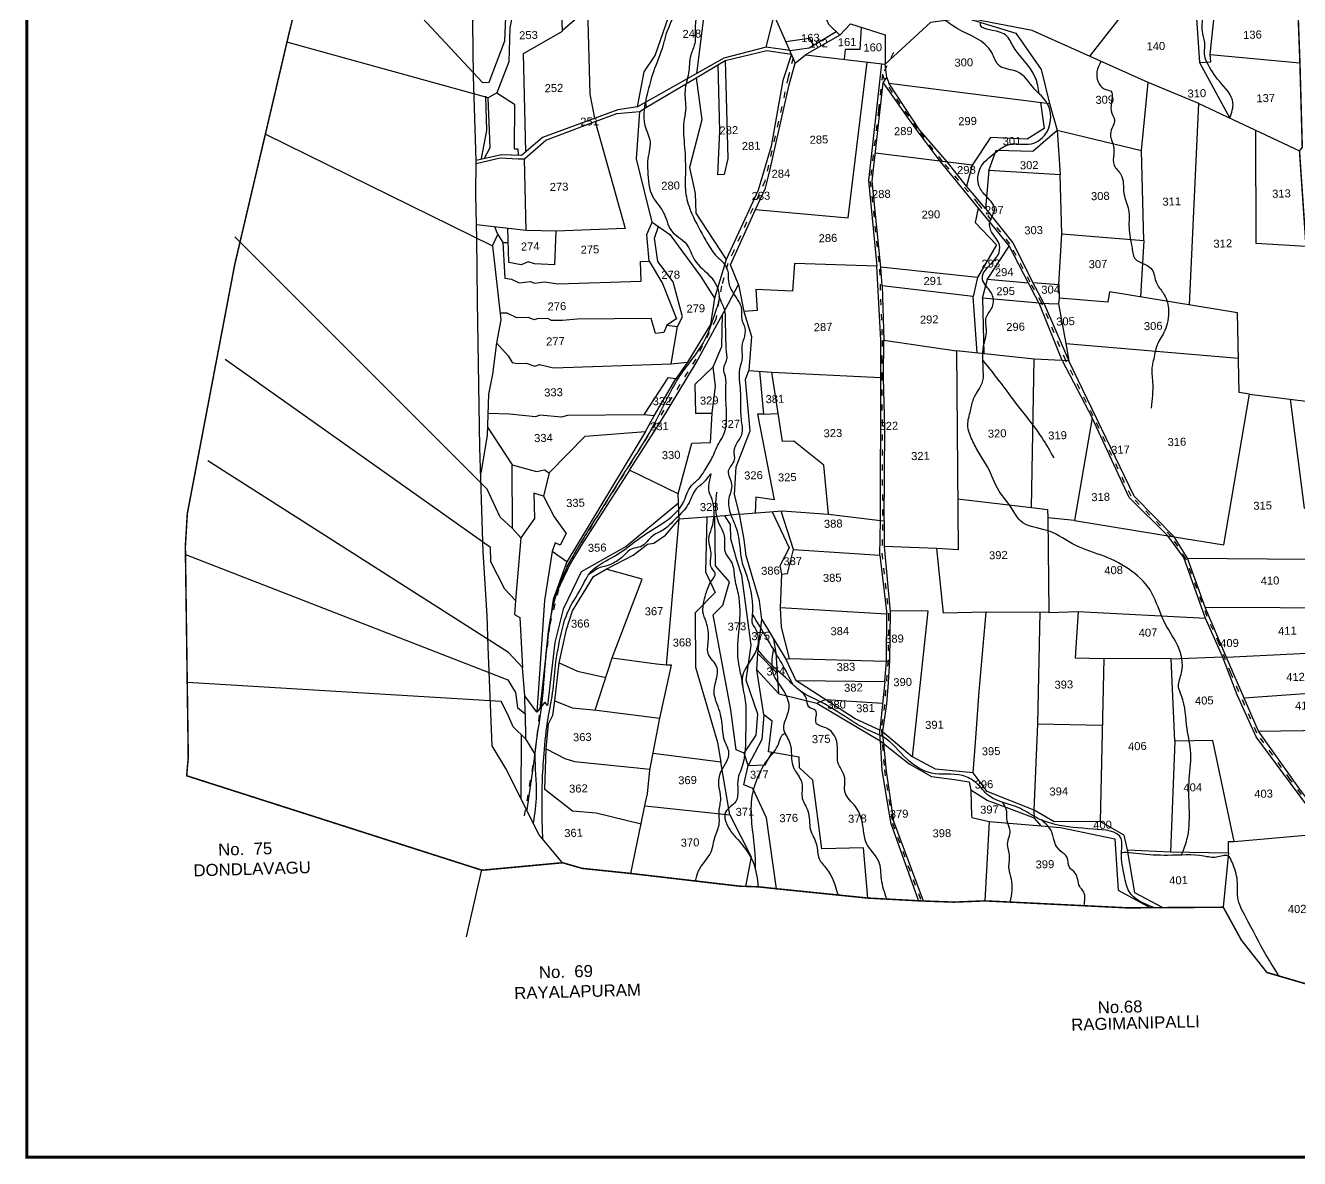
# Model space of a CAD drawing. Header units: millimetres. Extents: x 199160 to 202987, y 1604256 to 1610085.
# Drawn here: x 199160 to 201704, y 1604256 to 1606519 of the extents above; entities that cross this region are included whole.
import ezdxf

# ---------------------------------------------------------------- set-up
doc = ezdxf.new("R2010")
doc.units = ezdxf.units.MM
doc.linetypes.add('ACAD_ISO03W100', pattern=[30, 12, -18])
for name, color, linetype in [('PLOTS', 7, 'Continuous'), ('PLOTS NO', 7, 'Continuous'), ('ROADS', 1, 'Continuous'), ('STREAMS', 4, 'Continuous'), ('VILLAGE BOUNDRY', 5, 'Continuous')]:
    doc.layers.add(name, color=color, linetype=linetype)
doc.styles.get("Standard").update_dxf_attribs({"font": 'arial.ttf'})

msp = doc.modelspace()

# ---------------------------------------------------------------- linework, layer by layer
at = {"color": 5, "const_width": 5.6}
msp.add_lwpolyline([(199162.9, 1609712.6), (202984.1, 1609712.6), (202984.1, 1604258.3), (199162.9, 1604258.3)], close=True, dxfattribs=at)
at = {"layer": 'PLOTS', "color": 0}
for points in [[(200232.7, 1604846.4), (200186.1, 1604902.2), (200119.2, 1605034.9), (200091.8, 1605079.7), (200084.4, 1605277.5), (200082, 1605340.1), (200074.1, 1605467.4), (200067.7, 1605675.9), (200063.1, 1605968.2), (200061.7, 1606093.2), (200059.5, 1606179.7), (200059.8, 1606249.1), (200054.8, 1606417.7), (200051.2, 1606680.4), (200054.9, 1606865.3), (200077.4, 1606868.4), (200070.3, 1606952), (200056.2, 1607023.4), (200050.7, 1607030.2), (200052.5, 1607074.2), (199996, 1607123.5), (199960.2, 1607172.2), (199915.4, 1607209.4), (199863.5, 1607239.3)], [(199748.8, 1606752.9), (200072.5, 1606405.2), (200086.2, 1606405.9), (200117.7, 1606488.2), (200119.9, 1606550.8)], [(200382.2, 1606356.1), (200395.5, 1606426.2), (200417.9, 1606458.7), (200477.1, 1606630.2), (200466.1, 1606752.9)], [(200526.1, 1606705.5), (200505.2, 1606654.4), (200511.4, 1606626.9), (200521, 1606622.3), (200514.3, 1606534.5), (200499.8, 1606422.3)], [(201356.5, 1606720.8), (201420.8, 1606671.1), (201445.7, 1606593), (201470.9, 1606554.6), (201497.5, 1606552.2), (201504.6, 1606444.8), (201527, 1606446.3), (201526, 1606461), (201535.5, 1606549.5), (201701.9, 1606530.6)], [(200640.5, 1606675.3), (200653.7, 1606651.6), (200655.5, 1606539.1), (200697.3, 1606443.9), (200717.7, 1606460.5), (200876.6, 1606441.4), (200968.2, 1606525.2), (201035, 1606534.8), (201137.8, 1606503.3), (201188.3, 1606431.2), (201204.8, 1606362.7), (201220.2, 1606310), (201388.8, 1606269.4), (201401.8, 1606405), (201170.7, 1606508.5), (201035, 1606534.8)], [(200159.5, 1606266.7), (200154.5, 1606462.7), (200232.6, 1606507.8), (200228.8, 1606613.1)], [(200671.8, 1606624.3), (200738.4, 1606579.5), (200763.8, 1606521.3), (200786.5, 1606499.8), (200807.8, 1606522.4), (200876.6, 1606500), (200876.6, 1606441.4)], [(201286.4, 1606458.3), (201366.3, 1606560.1)], [(200134.3, 1606547.6), (200127.2, 1606514), (200125.4, 1606446.4), (200101.6, 1606384.3), (200083.8, 1606374), (199682.3, 1606485.5)], [(200232.6, 1606509.4), (200282.4, 1606552.1), (200287.2, 1606381.4), (200296.5, 1606333.5)], [(200639.5, 1606475.5), (200655.5, 1606539.1)], [(200686.2, 1606469.2), (200725.4, 1606474.5), (200779.1, 1606506.8)], [(200828.8, 1606515.5), (200826.3, 1606470.8), (200797.2, 1606470.9), (200794.9, 1606451.2)], [(200678.4, 1606487), (200725.2, 1606493.5), (200733.6, 1606479.5)], [(200786.5, 1606499.8), (200717.7, 1606460.5)], [(200689.5, 1606461.8), (200672.7, 1606408.7), (200649.3, 1606277.9), (200623.4, 1606190.1), (200605.3, 1606150.3), (200559.1, 1606051.4)], [(201526, 1606461), (201705.1, 1606444.4)], [(200368.7, 1604825), (200398.6, 1604966.4), (200402.3, 1604984), (200407.1, 1605031.4), (200427.2, 1605135), (200450, 1605241.2), (200440.2, 1605240.9), (200465.3, 1605532.4), (200463.7, 1605583.3), (200366.1, 1605630.5), (200430.2, 1605730.3), (200499.5, 1605844.9), (200540.6, 1605920.8), (200563.7, 1605963.6), (200584.1, 1606001.2), (200567.7, 1606040.7), (200617.8, 1606151.4), (200637.8, 1606194.2), (200647.1, 1606231.5), (200684.9, 1606400.6), (200697.3, 1606443.9)], [(200557.5, 1606448.6), (200563, 1606253.3), (200555.4, 1606221), (200543, 1606220.6), (200546.5, 1606307.7), (200543.5, 1606440.3)], [(200617.8, 1606151.4), (200803.3, 1606134.8), (200840.6, 1606445.7)], [(200869.3, 1606442.3), (200843.8, 1606208.9), (200860.3, 1606038.1)], [(200870.8, 1605998.9), (200868.5, 1606036.4), (200850.9, 1606207.7), (200873, 1606404.1), (200880.3, 1606415.2), (200876.6, 1606441.4)], [(201504.6, 1606444.8), (201565.1, 1606334)], [(200499.7, 1606414.4), (200510.5, 1606330.1), (200486.2, 1606235.1), (200497.7, 1606183.1), (200498.8, 1606143.9), (200559.1, 1606051.4), (200535.9, 1605974.4), (200528.3, 1605921.7), (200482.1, 1605846.2), (200458.7, 1605812.8), (200443.1, 1605814.9), (200397, 1605744.7), (200394.8, 1605741.4), (200242.7, 1605739.9), (200230.8, 1605736.4), (200187.4, 1605740.7), (200178.9, 1605737.2), (200126.7, 1605742.7), (200083.7, 1605744)], [(200873, 1606404.1), (200922.9, 1606332.9), (200942.3, 1606306.1), (200986.3, 1606248), (201048.1, 1606172), (201124.3, 1606078.3), (201162.7, 1606005.1), (201184, 1605964.4)], [(200880.3, 1606415.2), (200884, 1606403.8), (201204.8, 1606362.7)], [(201050.6, 1606240), (201039.1, 1606197.9), (201000.7, 1606246.2), (200945.2, 1606310.6), (200884, 1606403.8)], [(201484.6, 1605960.8), (201503.4, 1606363.1), (201401.8, 1606405)], [(200078.6, 1606377.8), (200080.6, 1606309.2), (200070.2, 1606252.9)], [(200101.6, 1606384.3), (200136.4, 1606361.7), (200136.3, 1606272.4), (200143.1, 1606272.5), (200143.9, 1606259.3)], [(200076.2, 1606252.7), (200087.9, 1606274.9), (200083.8, 1606374)], [(201187, 1606365), (201194.3, 1606312.9), (201160.2, 1606291.8), (201086.9, 1606294.8), (201050.6, 1606240), (200857.3, 1606264.1)], [(201503.4, 1606363.1), (201704.2, 1606268.5)], [(200113.6, 1606085.2), (200117.7, 1606013.9), (200130.8, 1606012.2), (200146.3, 1606004.8), (200168.5, 1606007.7), (200176.8, 1606004.2), (200196.5, 1606007.1), (200223.7, 1606003.1), (200389.7, 1606007.9), (200388.6, 1606047.3), (200405.6, 1606047.8), (200401.2, 1606101.4), (200411.7, 1606126.2), (200380, 1606252.7), (200386.8, 1606347)], [(200298, 1606326.8), (200357.6, 1606113.6), (200219.5, 1606107.9), (200159.9, 1606109.5), (200156.9, 1606252.8)], [(199639.2, 1606301.7), (200092.5, 1606078.6), (200109.2, 1605931), (200100.9, 1605885.1), (200092.7, 1605822.4), (200084.9, 1605782.6), (200082.3, 1605699.6), (200069.3, 1605624.7)], [(201084.1, 1606228.9), (201098.4, 1606269.6), (201171.5, 1606267.8), (201220.2, 1606310)], [(201220.2, 1606310), (201226.4, 1606220.5)], [(201616.7, 1606309.7), (201616.9, 1606084.2), (201717.3, 1606077.7)], [(201229.7, 1606102.5), (201393.7, 1606089.6), (201388.8, 1606269.4)], [(201223.9, 1606001.7), (201229.7, 1606102.5), (201226.4, 1606220.5), (201084.1, 1606228.9), (201077.2, 1606153.3), (201039.1, 1606197.9)], [(201062.6, 1606154.1), (201056.8, 1606125.5), (201099.1, 1606080.5), (201061.4, 1606015.3), (201052.3, 1605977.6)], [(201077.2, 1606153.3), (201131.5, 1606084.7), (201171.8, 1606005.3)], [(200159.9, 1606109.5), (200061, 1606120.3)], [(200411.7, 1606126.2), (200446.6, 1606101), (200508.1, 1606018), (200535.9, 1605974.4)], [(200132.7, 1605514.3), (200108.3, 1605536.8), (200081.9, 1605592.6), (199577.9, 1606096.7)], [(200092.5, 1606078.6), (200103.2, 1606101.3), (200097.3, 1606116.4)], [(200103.2, 1606101.3), (200113.6, 1606085.2), (200124, 1606085.5)], [(200219.5, 1606107.9), (200216.7, 1606041), (200176.9, 1606042.4), (200163.7, 1606046.5), (200149.7, 1606040.7), (200125.2, 1606045.7), (200123.2, 1606113.5)], [(200405.6, 1606047.8), (200431.9, 1606003.3), (200459.9, 1605933), (200441.2, 1605920), (200462.1, 1605917.4), (200472, 1605936.8), (200453.4, 1606006.7), (200422.6, 1606047.2), (200416.3, 1606094), (200424, 1606117.2)], [(201071.1, 1605973.9), (201081.4, 1606012.2), (201124.3, 1606078.3)], [(201393.7, 1606089.6), (201386.5, 1605977)], [(200867.6, 1605530.1), (200868, 1605815.9), (200868.2, 1605890.1), (200860.3, 1606038.1), (200695.9, 1606043.2), (200692, 1605988.3), (200618.6, 1605991.2), (200621, 1605949.2), (200594.7, 1605947.7), (200609.9, 1605897.4), (200604.8, 1605829.6), (200650.8, 1605826.2), (200868, 1605815.9)], [(201061.4, 1606015.3), (200868.5, 1606036.4)], [(200584.1, 1606001.2), (200594.7, 1605947.7)], [(201060.5, 1605864.6), (201052.3, 1605977.6), (200870.8, 1605998.9), (200873.9, 1605890)], [(201081.4, 1606012.2), (201162.7, 1606005.1)], [(201193.6, 1605964), (201171.8, 1606005.3), (201223.9, 1606001.7), (201224.1, 1605974)], [(201184.1, 1605964.4), (201071.1, 1605973.9), (201073.7, 1605863.2)], [(201453.8, 1605497.6), (201553.3, 1605481.3), (201604.1, 1605782.4), (201584, 1605785.8), (201580.7, 1605944.9), (201324.9, 1605987.1), (201321.4, 1605966), (201224.1, 1605974), (201223.2, 1605962.8), (201237.8, 1605883.8), (201243.3, 1605849.2)], [(200441.2, 1605920), (200435.1, 1605905.4), (200418, 1605903.8), (200409.5, 1605933.4), (200261.6, 1605932.3), (200232.2, 1605929.5), (200210.7, 1605929.3), (200203.5, 1605933.2), (200181.7, 1605932.6), (200175.8, 1605930.6), (200164.3, 1605935.6), (200141.5, 1605934.9), (200122, 1605944.3), (200107.7, 1605943.9)], [(200463.7, 1605583.3), (200490.5, 1605684.5), (200528.3, 1605685.6), (200531.7, 1605744.3), (200538, 1605798.5), (200533.4, 1605836.7), (200550.9, 1605877.7), (200552.2, 1605942.2)], [(201230.3, 1605849.8), (201184.1, 1605964.4), (201223.2, 1605962.8)], [(201193.6, 1605964), (201243.3, 1605849.2)], [(200100.9, 1605885.1), (200124.1, 1605858.8), (200132, 1605845.4), (200142, 1605843.6), (200160, 1605844.1), (200177.5, 1605838.3), (200186.7, 1605841.9), (200214.5, 1605834.9), (200449.6, 1605843.1), (200462.1, 1605917.4)], [(200875, 1605529.3), (200876.1, 1605714.9), (200873.3, 1605814.5), (200873.9, 1605890), (201019, 1605869), (201022.4, 1605471.2), (200980.2, 1605473.8)], [(201021.5, 1605573.1), (201169.4, 1605555.9), (201174.3, 1605852.5), (201019, 1605869)], [(201237.8, 1605883.8), (201582.6, 1605854.4)], [(200149.4, 1605495.3), (200138.6, 1605370.4), (200117.1, 1605392.6), (200089.3, 1605447.3), (200088.5, 1605476.4), (199559, 1605851.3)], [(200449.6, 1605843.1), (200482.1, 1605846.2)], [(201904, 1604763.7), (201834.1, 1604839.4), (201766.7, 1604910.9), (201702.8, 1604996.3), (201622.3, 1605109.3), (201558.5, 1605256.3), (201516.4, 1605354.6), (201480.4, 1605454.6), (201453.8, 1605497.6), (201374, 1605578.7), (201243.3, 1605849.2), (201174.3, 1605852.5)], [(201230.3, 1605849.8), (201290.3, 1605735.2), (201254.9, 1605530.2), (201201.8, 1605535.5)], [(200533.4, 1605836.7), (200496.8, 1605801.5), (200498.4, 1605744.1), (200531.7, 1605744.3)], [(200586.1, 1605543), (200576.3, 1605581.9), (200579, 1605637.5), (200607.6, 1605709.2), (200597.8, 1605812), (200604.8, 1605829.6)], [(200626.2, 1605828), (200634.2, 1605742.5), (200663.2, 1605743.7)], [(200763.7, 1605542.9), (200754.5, 1605640.6), (200694.6, 1605688.8), (200671.6, 1605688.1), (200650.8, 1605826.2)], [(200415.8, 1605739.3), (200458.7, 1605812.8)], [(201604.1, 1605782.4), (201738.7, 1605765.8)], [(201685.4, 1605772.4), (201713.6, 1605554.5), (201778.8, 1605556)], [(200082.8, 1605716.5), (200132.1, 1605641.3), (200180.8, 1605627.7), (200196.6, 1605631.4), (200205.7, 1605625.5), (200277.6, 1605698.8), (200398.6, 1605708.1), (200415.8, 1605739.3), (200394.8, 1605741.4)], [(200634.2, 1605742.5), (200621.9, 1605742.1), (200655.2, 1605571), (200618.5, 1605576.8), (200617, 1605545.2)], [(201761.7, 1604905.6), (201715, 1604966.8), (201617.4, 1605098.2), (201580.1, 1605181.7), (201550.8, 1605258.5), (201516.2, 1605336.4), (201473.4, 1605455.9), (201441.1, 1605499.6), (201364.4, 1605576), (201290.3, 1605735.2)], [(200398.6, 1605708.1), (200241.1, 1605447.4), (200212.2, 1605467.8), (200196.5, 1605369.9), (200186, 1605214.6), (200181.4, 1605147.2), (200157.2, 1605179.6), (200152.9, 1605236.6), (200124.6, 1605266.2), (199524.3, 1605649.2)], [(200194.4, 1605578.8), (200175.4, 1605584.6), (200176.9, 1605533.7), (200149.4, 1605495.3), (200132.7, 1605514.3), (200132.1, 1605641.3)], [(200205.7, 1605625.5), (200194.4, 1605578.8), (200215.7, 1605537.6), (200240, 1605504.1), (200228.1, 1605480.6), (200218.1, 1605485.6), (200212.2, 1605467.8)], [(200366.1, 1605630.5), (200269.7, 1605480.2), (200248.7, 1605445.1), (200214.2, 1605372.3)], [(200464.3, 1605564.5), (200359.5, 1605478.3), (200269.8, 1605427.2), (200233.8, 1605353.1), (200217.4, 1605286), (200202.9, 1605160.8), (200197.1, 1605167), (200181.4, 1605147.2)], [(200520.6, 1605536.7), (200518.2, 1605427.7), (200537.7, 1605386.5), (200497.2, 1605345.5), (200498.4, 1605236.9), (200525.6, 1605143.7), (200542.3, 1605086.8), (200548.4, 1605047.3), (200413.6, 1605064.9)], [(200659.9, 1604794.4), (200640, 1604936.4), (200612.5, 1604994.4), (200594.5, 1605001.7), (200603, 1605040.8), (200595.6, 1605065.4), (200619.1, 1605100.9), (200622.5, 1605143.4), (200599.1, 1605210.9), (200609, 1605280.8), (200590.7, 1605419.9), (200580.5, 1605450.7), (200568.8, 1605493.5), (200568, 1605522.2), (200556.9, 1605539.6), (200465.3, 1605532.4)], [(200595.6, 1605065.4), (200579.4, 1605072.1), (200568.8, 1605152.1), (200533.5, 1605341.3), (200552.7, 1605361.2), (200566.3, 1605407.6), (200538.2, 1605439.8), (200536.6, 1605538)], [(200634.7, 1605141.6), (200620.4, 1605231.6), (200622.5, 1605264.4), (200630.9, 1605332.3), (200626.2, 1605369.8), (200599.5, 1605459.7), (200595, 1605492.3), (200586.1, 1605543), (200556.9, 1605539.6)], [(200586.1, 1605543), (200671.1, 1605549), (200763.7, 1605542.9), (200867.6, 1605530.1), (200875, 1605529.3), (200874.8, 1605477.8), (200886.6, 1605347.9), (200885.7, 1605251.1), (200882.7, 1605206.6), (200879.8, 1605163.9), (200871.8, 1605108.5), (200931.2, 1605057.7), (200963, 1605348.6), (200886.6, 1605349.3)], [(200651.2, 1605547.6), (200685.2, 1605475.4), (200666.2, 1605439.3), (200669.7, 1605422.7), (200667.5, 1605355.3), (200669.2, 1605317.1), (200685, 1605254.3), (200877.7, 1605249.1), (200885.6, 1605249.3)], [(200694.1, 1605471.8), (200669.1, 1605548.9)], [(201169.4, 1605555.9), (201201.3, 1605552), (201201.8, 1605535.5), (201203.8, 1605346), (201078.4, 1605347.1)], [(200331.7, 1605255.6), (200391.5, 1605412.6), (200319.4, 1605432.6), (200373.9, 1605460.8), (200402.2, 1605482.5), (200414.7, 1605484.9), (200438.5, 1605500.8), (200465.3, 1605532.4)], [(200866.3, 1605460.8), (200867.6, 1605530.1)], [(201254.9, 1605530.2), (201453.8, 1605497.6)], [(199479.7, 1605462), (200123.5, 1605211.6), (200131.3, 1605198.6), (200138.5, 1605186.6), (200142.7, 1605156.4), (200158, 1605144), (200157.2, 1605179.6)], [(200669.7, 1605422.7), (200681.5, 1605424.3), (200694.1, 1605471.8), (200866.3, 1605460.8), (200880.3, 1605342.6)], [(201052.6, 1605025.7), (201057, 1605086.3), (201064.4, 1605188.2), (201078.4, 1605347.1), (200993.1, 1605344.7), (200980.2, 1605473.8), (200874.8, 1605477.8)], [(200241.1, 1605447.4), (200214.2, 1605372.3), (200204.2, 1605302.4), (200187.1, 1605154.4)], [(201480.4, 1605454.6), (201800, 1605452.4)], [(200225.6, 1605245.7), (200240.6, 1605312.1), (200252.4, 1605349.4), (200294.1, 1605418.2), (200319.4, 1605432.6)], [(200138.6, 1605370.4), (200136.7, 1605342), (200147.2, 1605336.2), (200152.9, 1605236.6)], [(201515.6, 1605357), (201815.5, 1605355.3)], [(200630.9, 1605332.3), (200678.5, 1605252.9), (200685, 1605254.3)], [(200879.4, 1605249.2), (200880.3, 1605342.6), (200667.5, 1605355.3)], [(201203.8, 1605346), (201262.6, 1605348.3), (201256, 1605255.7), (201313.4, 1605254.6), (201306.1, 1604928.7), (201214.6, 1604928.3), (201174.3, 1604951.6)], [(201174.3, 1604951.6), (201181.4, 1605124.1), (201186.2, 1605346.1)], [(201262.6, 1605348.3), (201516.9, 1605334.7)], [(200620.4, 1605231.6), (200664.8, 1605183.8), (200659, 1605265.6), (200654.7, 1605292.6)], [(200297.6, 1605151.4), (200331.7, 1605255.6), (200420, 1605243.5), (200440.3, 1605241.8)], [(200622.5, 1605264.4), (200661.9, 1605224.7)], [(201448.3, 1605253.9), (201551.2, 1605257.4)], [(201826.2, 1605269.8), (201558.5, 1605256.3)], [(200217.3, 1605169.8), (200225.6, 1605245.7), (200262.7, 1605229.2), (200318.8, 1605216.2)], [(200678.5, 1605252.9), (200698.7, 1605210.7), (200876.2, 1605208.7), (200879.4, 1605249.2)], [(201455.4, 1605089.3), (201448.3, 1605253.9), (201313.4, 1605254.6)], [(200158, 1605144), (200158.5, 1605093.6), (200133.8, 1605118.1), (200123.6, 1605142.8), (200110.2, 1605168.7), (199483.2, 1605206.7)], [(200876.2, 1605208.7), (200865.9, 1605111.4), (200817, 1605133.6), (200698.7, 1605210.7)], [(200664.8, 1605183.8), (200740.5, 1605165.2), (200757.8, 1605172.2)], [(201593.5, 1605175.7), (201835.4, 1605193.2)], [(200200, 1605073.6), (200204.5, 1605123.8), (200213.2, 1605141.1), (200217.3, 1605169.8), (200251.9, 1605155.7), (200300.6, 1605151.1), (200427.2, 1605135)], [(200740.5, 1605165.2), (200867.1, 1605089.9), (200865.9, 1605111.4)], [(200757.8, 1605172.2), (200871.6, 1605165.1)], [(200842.3, 1604775.8), (200833.9, 1604876.2), (200750.7, 1604873.9), (200732.4, 1605011.1), (200705.7, 1605035.7), (200705, 1605057.6), (200644.1, 1605067.7), (200651.5, 1605129), (200634.7, 1605141.6), (200630.5, 1605092.8), (200603, 1605040.8)], [(200953.2, 1604769.9), (200894.4, 1604929), (200879.3, 1605029.4), (200873.6, 1605090.3), (200871.8, 1605108.5)], [(201181.4, 1605124.1), (201310.4, 1605121.3)], [(201622.3, 1605109.3), (201844.7, 1605112.4)], [(200150.2, 1605101.8), (200149.6, 1604974.6)], [(200158.5, 1605093.6), (200177.6, 1605063.1), (200161, 1604951.9)], [(200867.1, 1605089.9), (200870.4, 1605031.1), (200887.4, 1604926.5), (200943.5, 1604770.4)], [(200867.1, 1605089.9), (200925, 1605044), (200969.4, 1605018.5), (201015, 1605012.6), (201044.9, 1605008.1), (201048.1, 1604991.1), (201049.5, 1604939.7), (201049.6, 1604936.9), (201084.7, 1604928.9), (201075.7, 1604770.2)], [(201360.7, 1604871.9), (201446.7, 1604868.3), (201562.4, 1604866.4), (201562.8, 1604888.7), (201573.5, 1604889), (201531.3, 1605090.6), (201455.4, 1605089.3), (201446.7, 1604868.3)], [(200389.5, 1604923.5), (200299.5, 1604945.2), (200252.2, 1604949.7), (200197.3, 1604992.7), (200200, 1605073.6), (200237, 1605054.7), (200256.8, 1605048.5), (200407.3, 1605033)], [(200603, 1605040.8), (200637, 1605041.8), (200650.5, 1605066.6)], [(201175.1, 1604935.6), (201174.3, 1604951.6), (201080.5, 1604988.5), (201052.6, 1605025.7), (200977.1, 1605033.4), (200931.2, 1605057.7)], [(200566.5, 1604942), (200548.4, 1605047.3)], [(201084.7, 1604928.9), (201188.5, 1604920.3), (201175.1, 1604935.6), (201112.9, 1604958.8), (201080.6, 1604970.9), (201048.1, 1604991.1)], [(200397.3, 1604960.2), (200566.5, 1604942), (200609.1, 1604858.4), (200598, 1604799.2)], [(201430.5, 1604756.8), (201375.5, 1604786.3), (201360.7, 1604871.9), (201353.8, 1604901.6), (201306.1, 1604928.7)], [(201188.5, 1604920.3), (201226.8, 1604916.5), (201335.4, 1604894.3), (201342.1, 1604791.7), (201406.8, 1604756.6)], [(201573.5, 1604889), (201761.7, 1604905.6), (201907.7, 1604747.9)], [(201562.4, 1604866.2), (201552.1, 1604757.5)]]:
    msp.add_lwpolyline(points, dxfattribs=at)
at = {"layer": 'ROADS', "color": 0}
for points in [[(200686.2, 1606469.2), (200639.5, 1606475.5), (200554.8, 1606453.3), (200382.2, 1606356.1), (200343.1, 1606350.6), (200192.4, 1606295.4), (200150.7, 1606259), (200111, 1606260.4), (200059.8, 1606249.1)], [(200400.6, 1606355.7), (200499.7, 1606414.4), (200557.5, 1606448.6), (200640.8, 1606469), (200689.5, 1606461.8)], [(200059.8, 1606243.1), (200108.1, 1606254.3), (200143.9, 1606252.4), (200156.9, 1606252.8), (200199.1, 1606289.6), (200298, 1606326.8), (200340.8, 1606343), (200386.8, 1606347), (200400.6, 1606355.7), (200399, 1606365.5)]]:
    msp.add_lwpolyline(points, dxfattribs=at)
at = {"layer": 'ROADS', "linetype": 'ACAD_ISO03W100'}
for points in [[(200692.9, 1606454), (200683.4, 1606415.4), (200636.8, 1606208), (200574.5, 1606068.9), (200563, 1606043.3), (200549.9, 1605998.6), (200538.7, 1605931.9), (200498.7, 1605852.4), (200418.7, 1605724.4), (200261.6, 1605473.4), (200231.8, 1605421.5), (200206.6, 1605319.5), (200189, 1605170.8), (200178, 1605070.6), (200155.8, 1604938)], [(200893.3, 1606465.2), (200871.6, 1606421.6), (200863.4, 1606350), (200847.1, 1606207.5), (200865.6, 1606031.9), (200870.7, 1605889.5), (200870.5, 1605855.6), (200870.2, 1605822), (200871.5, 1605521.8), (200870.2, 1605464.5), (200883.7, 1605341.6), (200882.7, 1605250.8), (200875.4, 1605162.6), (200869.4, 1605112.6), (200875.3, 1605032.1), (200891.4, 1604925.6), (200948.5, 1604770.1)], [(201906.1, 1604754.5), (201835.1, 1604831.1), (201761.8, 1604910.9), (201685.9, 1605012.6), (201619, 1605105.4), (201567.9, 1605223.6), (201543.8, 1605283.9), (201519.7, 1605338.1), (201477.4, 1605453.7), (201448.3, 1605498.5), (201367.8, 1605578.3), (201292.5, 1605738.8), (201237.4, 1605849.5), (201189.6, 1605964.2), (201166.5, 1606006.2), (201126, 1606082.4), (201062.7, 1606163.4), (200991.4, 1606247.4), (200940.7, 1606312.8), (200891.4, 1606385.2), (200876.3, 1606409.2), (200871.6, 1606421.6)]]:
    msp.add_lwpolyline(points, dxfattribs=at)
at = {"layer": 'STREAMS'}
for points in [[(201565.1, 1606334), (201571.4, 1606364.5), (201544.4, 1606407.3), (201519.3, 1606445.8), (201515.9, 1606454.3), (201515, 1606485), (201510.4, 1606507.6), (201510, 1606520.5), (201509.4, 1606543.1), (201475.2, 1606574.8), (201460.9, 1606594.6), (201444.6, 1606622.2), (201437.4, 1606664.7), (201421.2, 1606680.6), (201403, 1606697.5), (201387.8, 1606721.1), (201377.8, 1606754), (201383.7, 1606787.7), (201390.2, 1606810.5), (201424.9, 1606862.2), (201444.9, 1606891.1), (201450, 1606915.6), (201449.3, 1606940.7), (201433.8, 1606963.4), (201430.6, 1606991.3), (201440.4, 1606991.5), (201478.1, 1606994), (201505.2, 1606996.9), (201521, 1607006.8), (201553.4, 1607025.7), (201571, 1607052.5), (201590.1, 1607080.2), (201599.6, 1607092.1), (201620.1, 1607086.1), (201638.4, 1607075.6)], [(200053.2, 1606529.9), (200115.3, 1606556.1), (200148.1, 1606579.4), (200186.4, 1606641.6), (200204.2, 1606682), (200238.1, 1606699.4), (200290.3, 1606718.5), (200329.8, 1606722.8), (200351.8, 1606736.1), (200384.7, 1606743.2), (200410.1, 1606751.8), (200439.1, 1606756.2), (200466.3, 1606759.6), (200478.2, 1606733.9), (200486.1, 1606666.6), (200479.8, 1606626.1), (200463.3, 1606559.3), (200439.2, 1606500.8), (200432.8, 1606477.5), (200414.1, 1606426.3), (200401.7, 1606381.9), (200397, 1606318.9), (200407.3, 1606286.4), (200402.3, 1606247.4), (200402.8, 1606228.3), (200412.8, 1606176.4), (200433.2, 1606147.2), (200450.5, 1606108.5), (200479.9, 1606082.3), (200496.3, 1606050.6), (200529.2, 1606015.8), (200545.3, 1605978.4), (200536.5, 1605943.2), (200520.2, 1605898), (200488.3, 1605848.8), (200464.3, 1605815.3), (200420.3, 1605731.8), (200367.6, 1605643.8), (200280.4, 1605504.3), (200235.2, 1605423.2), (200210.5, 1605346.3), (200188.1, 1605142.5), (200177.6, 1605063.1), (200179.9, 1604981.9), (200174.2, 1604925.8)], [(200542, 1606738.6), (200516.9, 1606699.5), (200502.6, 1606664.4), (200510.7, 1606588.3), (200497.3, 1606516), (200496.5, 1606482.7), (200488.7, 1606459.6), (200484.2, 1606423.5), (200477.2, 1606389.1), (200478.4, 1606349.5), (200474.9, 1606326.2), (200476.3, 1606275.4), (200477.9, 1606221.1), (200479, 1606181.4), (200490.7, 1606142.9), (200518.8, 1606089.4), (200538.3, 1606060.1), (200553.8, 1606044.4), (200563.3, 1606024.5), (200563.8, 1606008.8), (200578.4, 1605976.4), (200589.8, 1605952.3), (200590.4, 1605931.6), (200595.4, 1605919.4), (200595.9, 1605898.5), (200590.5, 1605877.5), (200591.1, 1605856.5), (200586.3, 1605832.3), (200587.5, 1605789.1), (200588.2, 1605765.5), (200589.1, 1605733.2), (200590, 1605701.8), (200578.5, 1605681), (200574.8, 1605668.6), (200575.3, 1605651.2), (200563.6, 1605629.3), (200570.3, 1605602.4), (200564.8, 1605574.2), (200568.7, 1605541), (200578.8, 1605516.4), (200586.7, 1605476.9), (200590.6, 1605448.5), (200600.4, 1605419.3), (200610.8, 1605373.3), (200611.5, 1605343.1), (200612.1, 1605323), (200618.8, 1605312), (200623.3, 1605294.4), (200620.8, 1605274.4), (200592.2, 1605219.3), (200596.7, 1605173.7), (200598.4, 1605113.1), (200588.8, 1605031.6), (200583.1, 1605015.4), (200578.6, 1604969), (200558.3, 1604947.6), (200567.1, 1604911.4), (200582.4, 1604892.7), (200613.8, 1604845.7), (200623.4, 1604798.3)], [(201468.6, 1604861.8), (201479.5, 1604892.7), (201483.6, 1605006.2), (201487, 1605064.8), (201479.9, 1605113.9), (201468.6, 1605179.8), (201462.7, 1605198), (201468.9, 1605226.2), (201460.3, 1605281.2), (201433.1, 1605329.5), (201409.6, 1605384.8), (201314.1, 1605458.5), (201257.9, 1605480), (201202.1, 1605509.3), (201146.2, 1605530), (201130, 1605553.7), (201104.4, 1605588.8), (201081.2, 1605637), (201064.3, 1605664.5), (201050.4, 1605691.2), (201041.8, 1605721), (201047.3, 1605749.3), (201053.4, 1605772.8), (201073.1, 1605815.1), (201072.8, 1605826.7), (201072.1, 1605853.4), (201073.4, 1605878.2), (201079.2, 1605908.9), (201078.5, 1605935.6), (201091, 1605957.3), (201090.3, 1605981.6), (201077.9, 1605999.1), (201071.1, 1606012.4), (201102.2, 1606060.9), (201105.5, 1606079.8), (201089.4, 1606106.6), (201086.5, 1606128.9), (201095.4, 1606149.3), (201079.4, 1606177.1), (201064.6, 1606197.2), (201066.9, 1606234), (201096.5, 1606264.5), (201124.4, 1606281.2), (201168.9, 1606282.5), (201200.7, 1606307.9), (201200.6, 1606363.3), (201175, 1606391.8), (201140.1, 1606426.7), (201104.9, 1606438.3), (201089.6, 1606465), (201020.8, 1606512.9), (200980.8, 1606541.9)], [(201184.5, 1606382.2), (201176.7, 1606415.2), (201131.4, 1606479.2), (201114, 1606502), (201067.3, 1606524.9), (201067.4, 1606525.2)], [(201307.8, 1606447.1), (201299.7, 1606426.4), (201314.5, 1606392.4), (201326.9, 1606388), (201328.1, 1606348.3), (201334.8, 1606330.8), (201326.6, 1606302.2), (201333, 1606277.4), (201333.4, 1606262), (201334.1, 1606239.4), (201347.6, 1606221.5), (201353.7, 1606182.9), (201362.8, 1606150.9), (201363.8, 1606114.8), (201369.8, 1606074.5), (201377.3, 1606051.4), (201399.2, 1606040.1), (201409.5, 1606031.4), (201418.5, 1606004.8), (201431.9, 1605984.5), (201442.6, 1605953.6), (201441, 1605928.6), (201435.4, 1605909.4), (201420.1, 1605881), (201412.2, 1605848.8), (201410, 1605838.6), (201410.9, 1605806.4), (201407.9, 1605754.5)], [(200193.3, 1604893.7), (200191.7, 1604948.5), (200195.6, 1605064), (200204.1, 1605135.9), (200213.8, 1605192.6), (200219.2, 1605247.8), (200225.2, 1605281.1), (200242.7, 1605346.3), (200269.6, 1605394.7), (200290, 1605428.4), (200337.9, 1605459.6), (200388.4, 1605496.1), (200431, 1605523.5), (200473.4, 1605565.3), (200490.1, 1605600), (200505.8, 1605614.7), (200515.5, 1605628.3), (200531, 1605654.5), (200544.7, 1605683.9), (200553.5, 1605699.4), (200559.8, 1605754), (200558.6, 1605793.7), (200558, 1605817.5), (200554.4, 1605833.7), (200560.2, 1605849.9), (200559.5, 1605874), (200559, 1605894), (200557.9, 1605930.8), (200556.6, 1605950.4), (200551.9, 1605961.5), (200545.3, 1605978.4)], [(201072.1, 1605849.7), (201108.2, 1605803.5), (201148.2, 1605750.6), (201190.1, 1605694.8), (201213.4, 1605655.2)], [(200498.4, 1604809.9), (200503.9, 1604830), (200529.3, 1604867.9), (200536.8, 1604897), (200545.7, 1604925.3), (200545.1, 1604948.8), (200548.7, 1604974.8), (200544.8, 1605000), (200549.7, 1605029.4), (200565, 1605066.5), (200555.9, 1605090.4), (200552.7, 1605108.5), (200546.5, 1605148.4), (200535.2, 1605187.4), (200541.3, 1605220.6), (200540.8, 1605237.3), (200524.2, 1605262.2), (200523.5, 1605288.1), (200521, 1605322.6), (200513.8, 1605342.7), (200518.9, 1605383.3), (200529.8, 1605409.2), (200537.3, 1605424.7), (200529.9, 1605435.9), (200529.2, 1605460.6), (200527.3, 1605476.4), (200524.9, 1605493.8), (200530.3, 1605514.1), (200528.5, 1605579.1), (200525.2, 1605586.8), (200528.8, 1605623.3), (200514.9, 1605606.6), (200499.7, 1605593.5), (200485.2, 1605565.6), (200475.4, 1605550.9), (200457.3, 1605532.4), (200435.9, 1605512.4), (200412.9, 1605499.5), (200388, 1605477.7), (200371.6, 1605473.7), (200355.9, 1605460.9), (200334.4, 1605444.9), (200319.3, 1605439), (200307.6, 1605435.9), (200284.6, 1605421.5)], [(200540.3, 1605586.4), (200541.8, 1605532.2), (200556.1, 1605494.7), (200556.9, 1605468.6), (200571.1, 1605444.3), (200575.7, 1605416.8), (200583.1, 1605384), (200585, 1605316.1), (200583.1, 1605249), (200586.9, 1605229), (200592.2, 1605198.6)], [(200611.5, 1605343.1), (200646.5, 1605284.3), (200670.3, 1605244.2), (200692.7, 1605202.2)], [(201413.7, 1604756.7), (201364.1, 1604788.8), (201354.6, 1604819.7), (201348.7, 1604866.3), (201347.9, 1604894.8), (201292.6, 1604913.7), (201216.1, 1604923), (201181.9, 1604935), (201146.9, 1604954.6), (201084.3, 1604980.1), (201057.9, 1605006.4), (201031.4, 1605020.4), (200969.3, 1605025.2), (200920.3, 1605053.7), (200872.9, 1605097.6), (200849.4, 1605108.4), (200813.1, 1605128), (200747.5, 1605168), (200707.4, 1605189.5), (200683.7, 1605210.9), (200639.1, 1605252.4), (200620.8, 1605274.7)], [(200653.2, 1605273.2), (200654.7, 1605219.8), (200675.4, 1605187.5), (200684.1, 1605152.7), (200674.1, 1605113.8), (200686, 1605087.1), (200693.8, 1605036.6), (200697.1, 1605030.2), (200710.6, 1605005.1), (200711.4, 1604974.9), (200722.5, 1604950.1), (200727.8, 1604911.8), (200739.8, 1604883), (200744.9, 1604854.5), (200759.8, 1604834.5), (200782.7, 1604781.9)], [(200880, 1604773.8), (200869.6, 1604813.5), (200864, 1604848.9), (200839.7, 1604885.1), (200833.3, 1604913.8), (200817.7, 1604958.4), (200796.8, 1604986.7), (200796, 1605015.8), (200782.6, 1605047.5), (200781.8, 1605076.9), (200758.7, 1605115.7), (200738.8, 1605125.9), (200738.2, 1605150.1), (200724.3, 1605157.6), (200719.8, 1605173.9), (200708, 1605189)], [(200618.3, 1604831.2), (200617.3, 1604864.3), (200611.5, 1604918.7), (200610.1, 1604967.5), (200643.8, 1605054.2), (200664.4, 1605085), (200677, 1605104.7), (200677.1, 1605104.7)], [(201111.4, 1604966.9), (201118.9, 1604949.2), (201119.5, 1604930.4), (201125.7, 1604910.2), (201120.8, 1604884), (201124.5, 1604860.6), (201123.5, 1604833.8), (201128.4, 1604814.1), (201126.1, 1604767.8)], [(201274.1, 1604760.5), (201273.3, 1604787.6), (201265.3, 1604799.2), (201256.5, 1604825.7), (201244.8, 1604837.4), (201240.3, 1604856.8), (201226.2, 1604870.4), (201215.4, 1604887.1), (201209.1, 1604908.9), (201188.4, 1604932)], [(201663.3, 1604620.1), (201637.9, 1604661.9), (201596.8, 1604737.9), (201580.9, 1604777.3), (201580, 1604810.8), (201569.6, 1604847.4), (201561.8, 1604859.8), (201538.2, 1604857.4), (201513.3, 1604859.6), (201440.9, 1604861.1), (201384, 1604864.3), (201358.3, 1604866.6), (201348.7, 1604866.3)]]:
    msp.add_spline(points, degree=3, dxfattribs=at)
at = {"layer": 'VILLAGE BOUNDRY', "const_width": 3}
for points in [[(201342.1, 1607737.2), (201456.2, 1607565.1), (201496.7, 1607494.9), (201496.7, 1607494.9), (201563.2, 1607284.5), (201616.6, 1607135.2), (201644.7, 1607058.3), (201674.5, 1606879.8), (201690.3, 1606841.2), (201705.1, 1606444.4), (201709.8, 1606275.3), (201704.2, 1606268.5), (201738.7, 1605765.8)], [(200232.7, 1604846.4), (200071.7, 1604831.4), (199482, 1605020.1), (199485.2, 1605057), (199479.4, 1605478.7), (199483.3, 1605543.8), (199578, 1606041.3), (199687.6, 1606508.1), (199844, 1607133.5), (199875, 1607301.8)], [(201784.7, 1604584.6), (201639.1, 1604627.2), (201588.1, 1604691.9), (201552.1, 1604757.5), (201360, 1604756.3), (201115.8, 1604768.3), (201075.7, 1604770.2), (201014.3, 1604767.7), (200948.5, 1604770.1), (200842.3, 1604775.8), (200659.9, 1604794.4), (200623.4, 1604798.3), (200586.8, 1604799.5), (200368.7, 1604825), (200271.8, 1604835.1), (200232.7, 1604846.4)]]:
    msp.add_lwpolyline(points, dxfattribs=at)
at = {"layer": 'VILLAGE BOUNDRY', "linetype": 'Continuous'}
msp.add_lwpolyline([(200070.3, 1604829.4), (200040.1, 1604698.3)], dxfattribs=at)

# ---------------------------------------------------------------- texts
at = {"layer": 'PLOTS NO'}
for s, p in [('253', (200146.2, 1606491.2)), ('248', (200472.4, 1606493.8)), ('163', (200709.1, 1606485.5)), ('136', (201591.9, 1606491.9)), ('162', (200725.4, 1606474.5)), ('161', (200782.5, 1606477.3)), ('160', (200833.6, 1606466.5)), ('140', (201399, 1606469)), ('300', (201015.5, 1606436.5)), ('252', (200197.1, 1606385.4)), ('309', (201297, 1606362.1)), ('310', (201480.8, 1606374.8)), ('137', (201618.5, 1606365.3)), ('251', (200268.3, 1606318.6)), ('299', (201023, 1606319.4)), ('282', (200546.2, 1606301)), ('285', (200726.2, 1606282.4)), ('289', (200894.7, 1606299.4)), ('281', (200590.7, 1606269.8)), ('301', (201111.7, 1606279.5)), ('302', (201146.1, 1606231.3)), ('284', (200650.2, 1606214.4)), ('298', (201020.7, 1606221.8)), ('273', (200207.3, 1606188.1)), ('280', (200430, 1606190.5)), ('283', (200610.4, 1606170)), ('288', (200850.8, 1606173.7)), ('308', (201288.1, 1606169.7)), ('311', (201430.8, 1606158.8)), ('313', (201649.8, 1606174.6)), ('290', (200949.7, 1606132.8)), ('297', (201076.5, 1606141.6)), ('286', (200744.2, 1606085.7)), ('303', (201154.9, 1606101.4)), ('274', (200149.6, 1606069.1)), ('275', (200268.9, 1606062.8)), ('312', (201532.6, 1606074.8)), ('293', (201069.5, 1606034.7)), ('307', (201283.4, 1606033.8)), ('278', (200430.2, 1606012.3)), ('294', (201096.3, 1606017.7)), ('291', (200953.6, 1606000.1)), ('295', (201099, 1605979.7)), ('304', (201188.8, 1605982.8)), ('276', (200203, 1605949.4)), ('279', (200480.3, 1605945.1)), ('287', (200734.6, 1605908)), ('292', (200946.5, 1605923)), ('296', (201118.8, 1605908.4)), ('305', (201218.6, 1605919.3)), ('306', (201393.7, 1605910.1)), ('277', (200200.1, 1605879.5)), ('333', (200196.2, 1605777.5)), ('332', (200412.7, 1605760.1)), ('329', (200507.1, 1605761.3)), ('381', (200638.3, 1605764.3)), ('331', (200407.7, 1605709.7)), ('327', (200550, 1605714.3)), ('323', (200754, 1605696.1)), ('322', (200865.8, 1605710.5)), ('334', (200176.1, 1605686.5)), ('320', (201082.1, 1605695.4)), ('319', (201202.7, 1605691.6)), ('316', (201441, 1605678.6)), ('330', (200431, 1605652.4)), ('321', (200928.9, 1605650.5)), ('317', (201328.3, 1605662.9)), ('326', (200595.5, 1605611.8)), ('325', (200663, 1605607.9)), ('335', (200240.1, 1605556.8)), ('328', (200507.1, 1605548.5)), ('318', (201288.8, 1605568.5)), ('315', (201612.3, 1605551.3)), ('388', (200754.8, 1605515.2)), ('356', (200283.4, 1605467.2)), ('392', (201084.5, 1605452.4)), ('386', (200629.4, 1605421.3)), ('387', (200673.8, 1605440.4)), ('408', (201314.7, 1605422.3)), ('385', (200752.8, 1605407)), ('410', (201626.9, 1605401.4)), ('367', (200396.9, 1605340.3)), ('366', (200249.6, 1605315.7)), ('373', (200562.5, 1605309.9)), ('375', (200609.9, 1605290.8)), ('384', (200767.9, 1605300.6)), ('407', (201383.3, 1605297.5)), ('411', (201661.7, 1605301.2)), ('368', (200452.8, 1605277.9)), ('389', (200877.1, 1605285.5)), ('409', (201546.1, 1605276.7)), ('374', (200640, 1605220.2)), ('383', (200780.2, 1605229)), ('382', (200795.1, 1605187.7)), ('390', (200893.4, 1605198.8)), ('393', (201215.2, 1605193.8)), ('412', (201677.9, 1605208.9)), ('405', (201495.7, 1605161.9)), ('380', (200761.4, 1605153.6)), ('381', (200819.1, 1605146.7)), ('413', (201695.6, 1605151.8)), ('391', (200956.9, 1605113.5)), ('363', (200253.7, 1605088.9)), ('375', (200730.7, 1605085.1)), ('395', (201070, 1605060.8)), ('406', (201362.1, 1605070.8)), ('377', (200607.1, 1605014)), ('362', (200245.9, 1604986.1)), ('369', (200463.8, 1605002.9)), ('396', (201055.8, 1604994.4)), ('404', (201472.7, 1604988.4)), ('394', (201205.2, 1604980.4)), ('403', (201614.1, 1604975.7)), ('371', (200578.5, 1604939.8)), ('379', (200886.3, 1604935.5)), ('397', (201066.7, 1604944.2)), ('376', (200665.9, 1604927.2)), ('378', (200803, 1604926.1)), ('400', (201292.6, 1604913.7)), ('361', (200236.2, 1604897.5)), ('398', (200971.7, 1604896.9)), ('370', (200468.8, 1604878.3)), ('399', (201177.5, 1604834.8)), ('401', (201444.3, 1604802.8)), ('402', (201681.2, 1604745.5))]:
    msp.add_text(s, height=15.98, rotation=1.6121, dxfattribs=at).set_placement(p)
at = {"layer": 'ROADS', "linetype": 'ACAD_ISO03W100'}
for s, height, p in [('No.  75 ', 23.97, (199545.2, 1604860.5)), ('DONDLAVAGU', 23.97, (199495.9, 1604819)), ('No.  69 ', 23.97, (200185.7, 1604615.4)), ('RAYALAPURAM', 23.975, (200136.4, 1604573.9)), ('No.68', 23.97, (201301.7, 1604545.2)), ('RAGIMANIPALLI', 23.975, (201248.7, 1604510.8))]:
    msp.add_text(s, height=height, rotation=1.6121, dxfattribs=at).set_placement(p)

doc.saveas('drawing.dxf')
